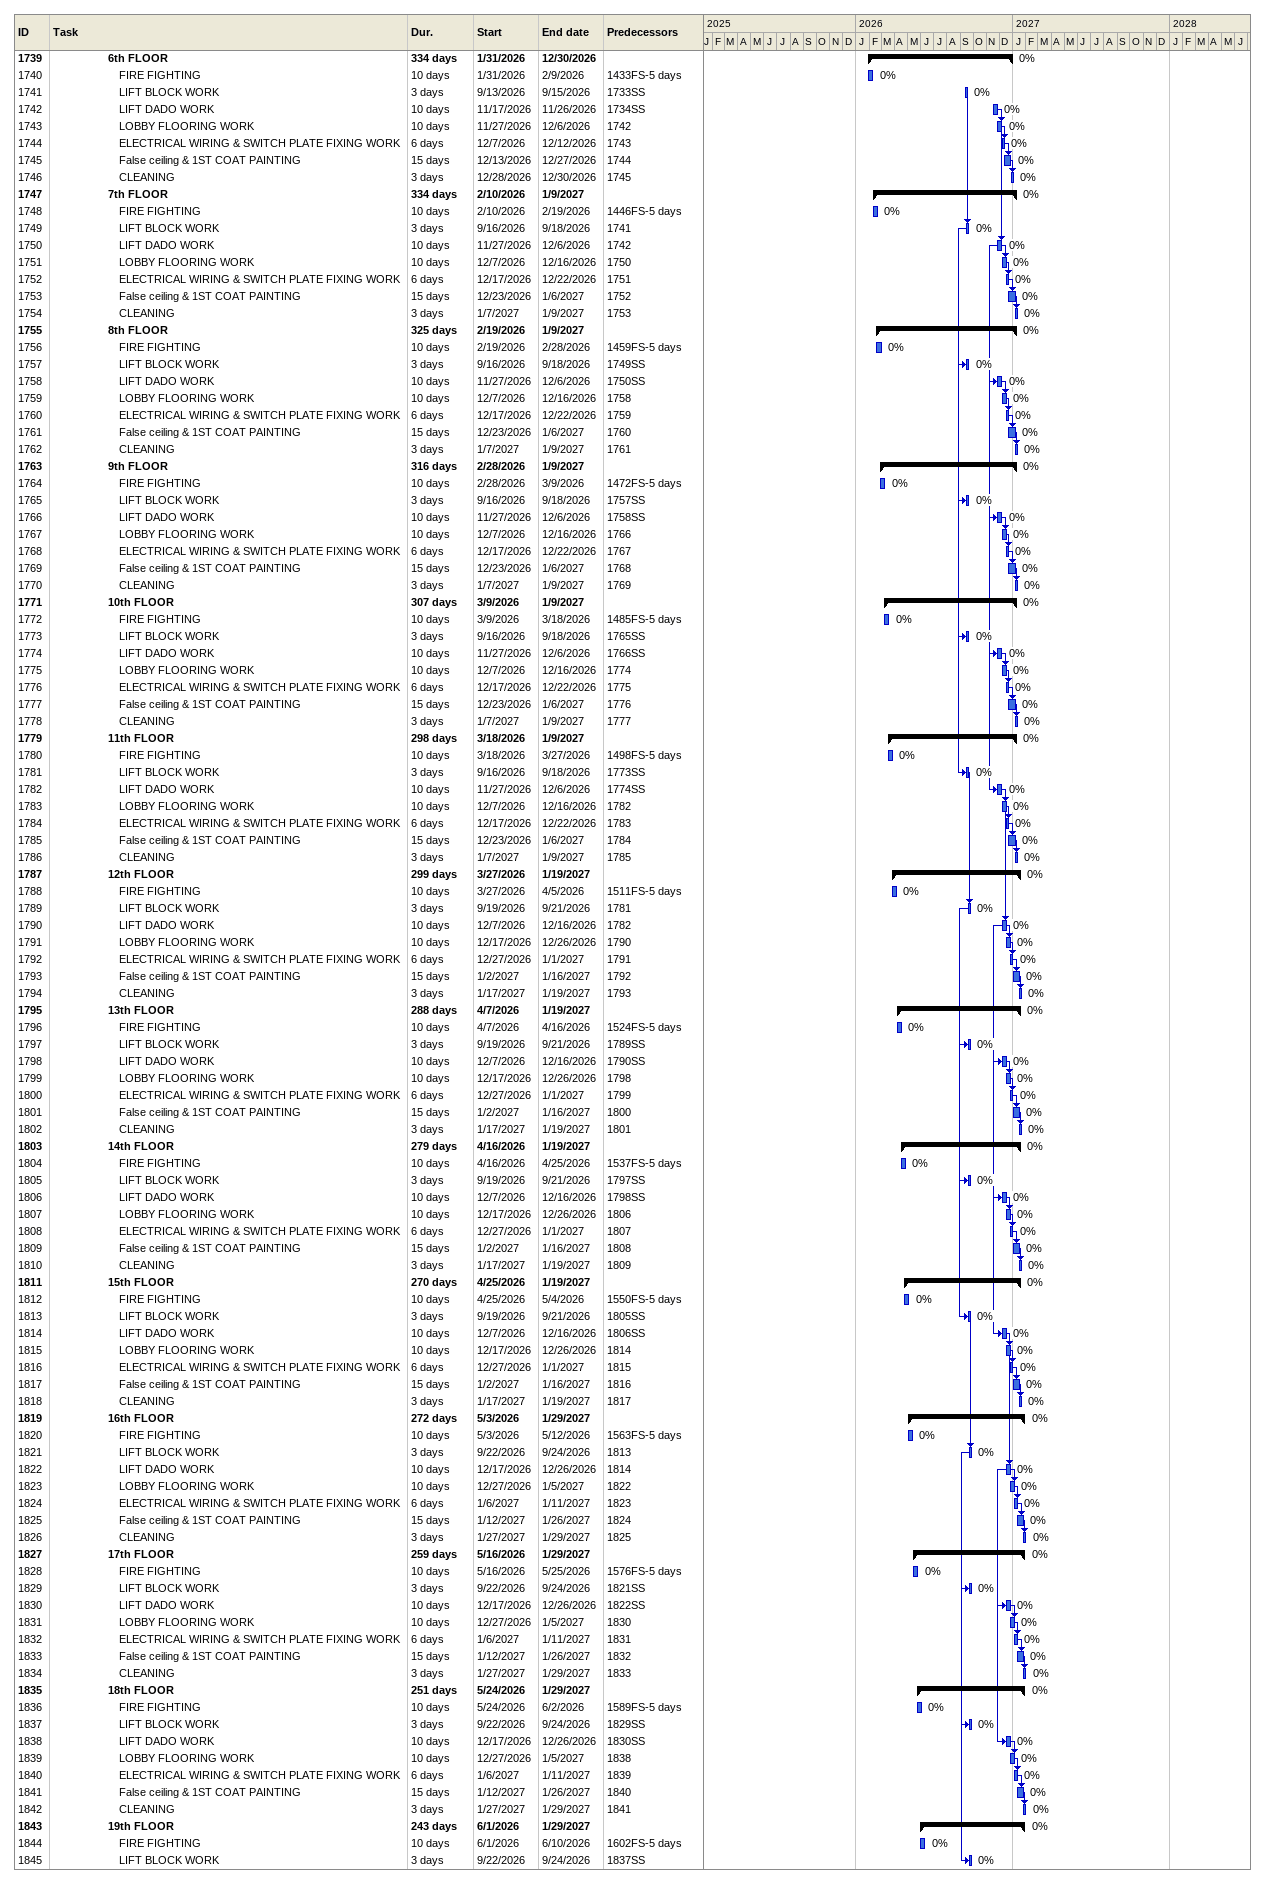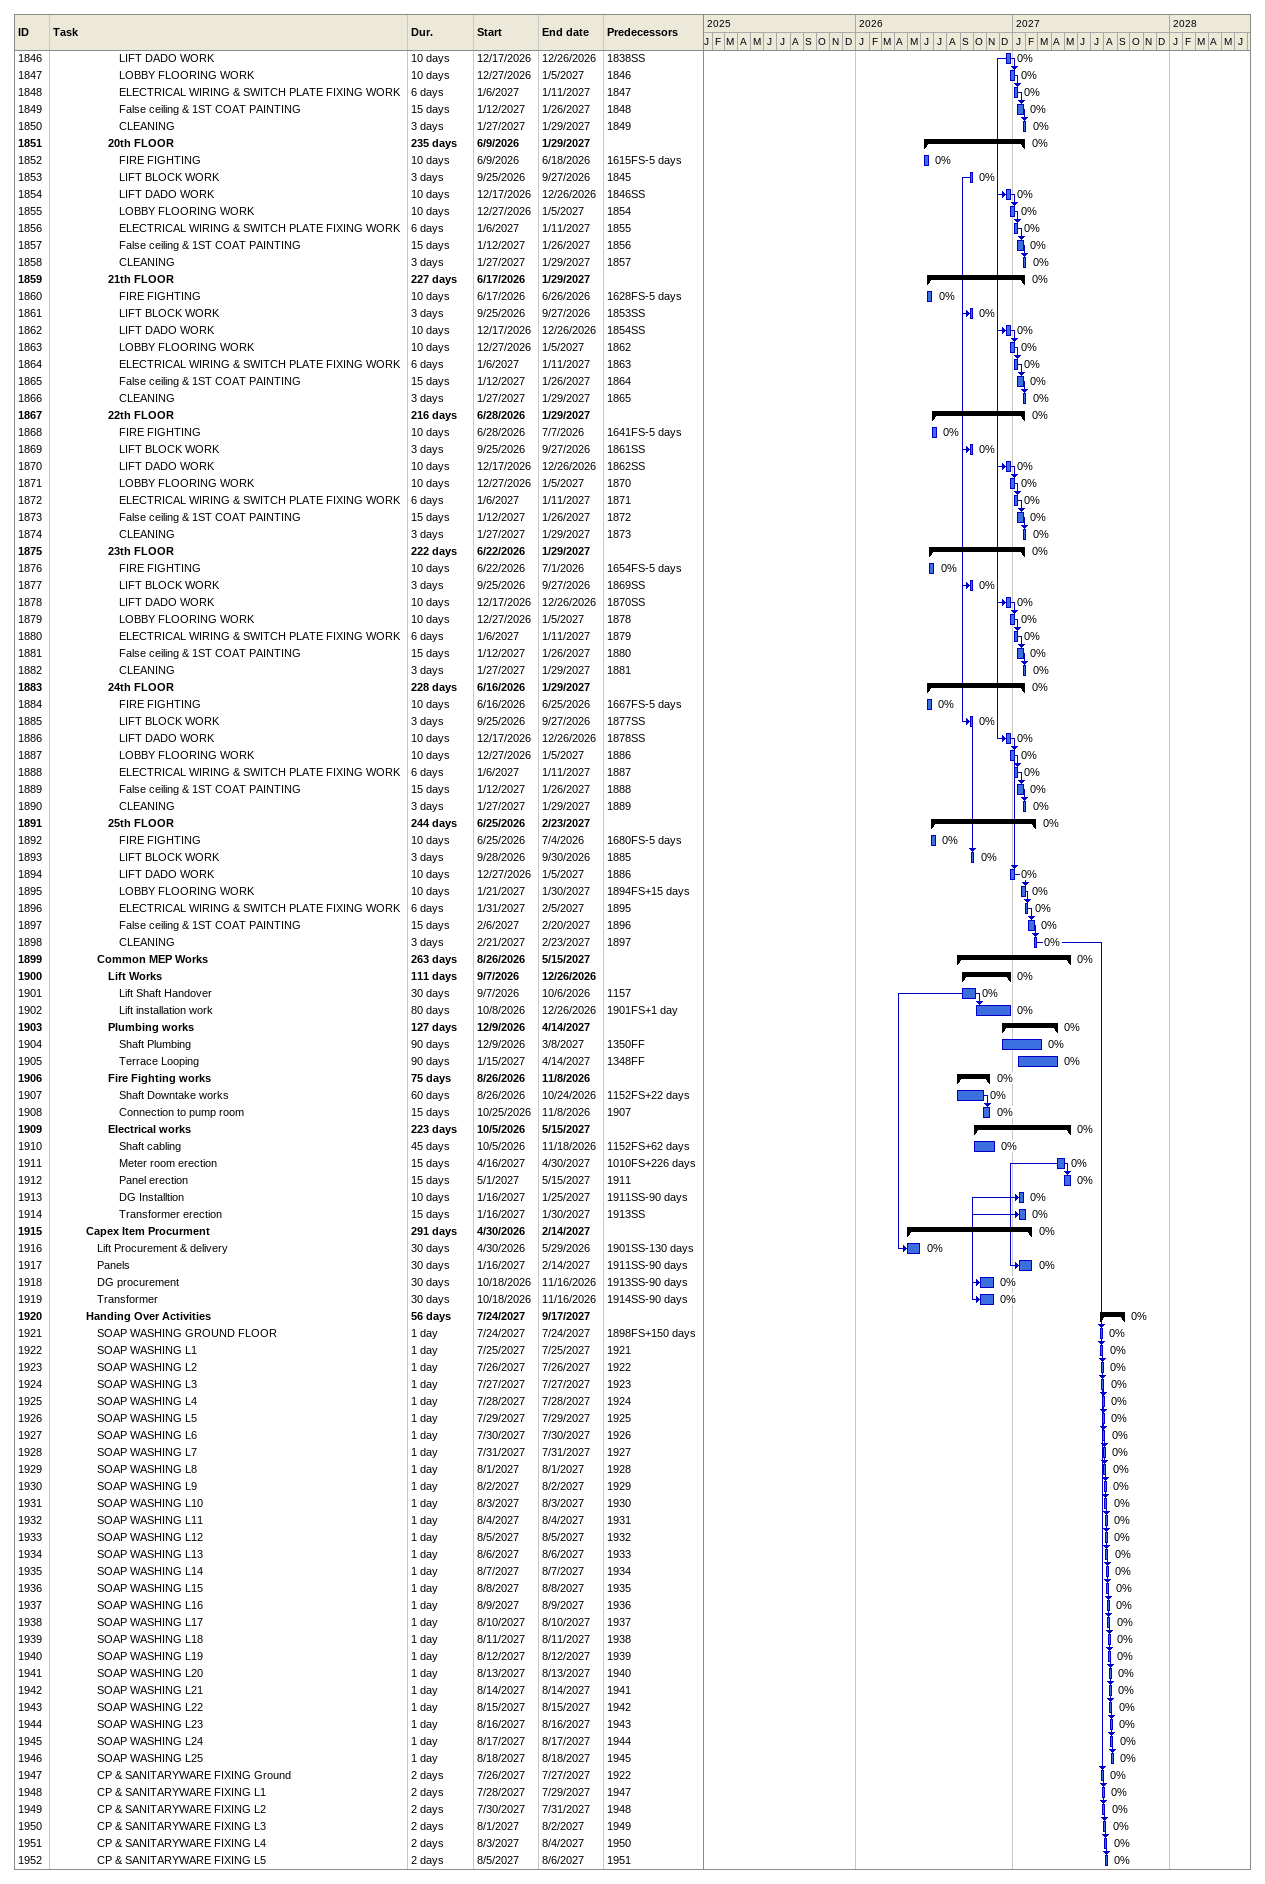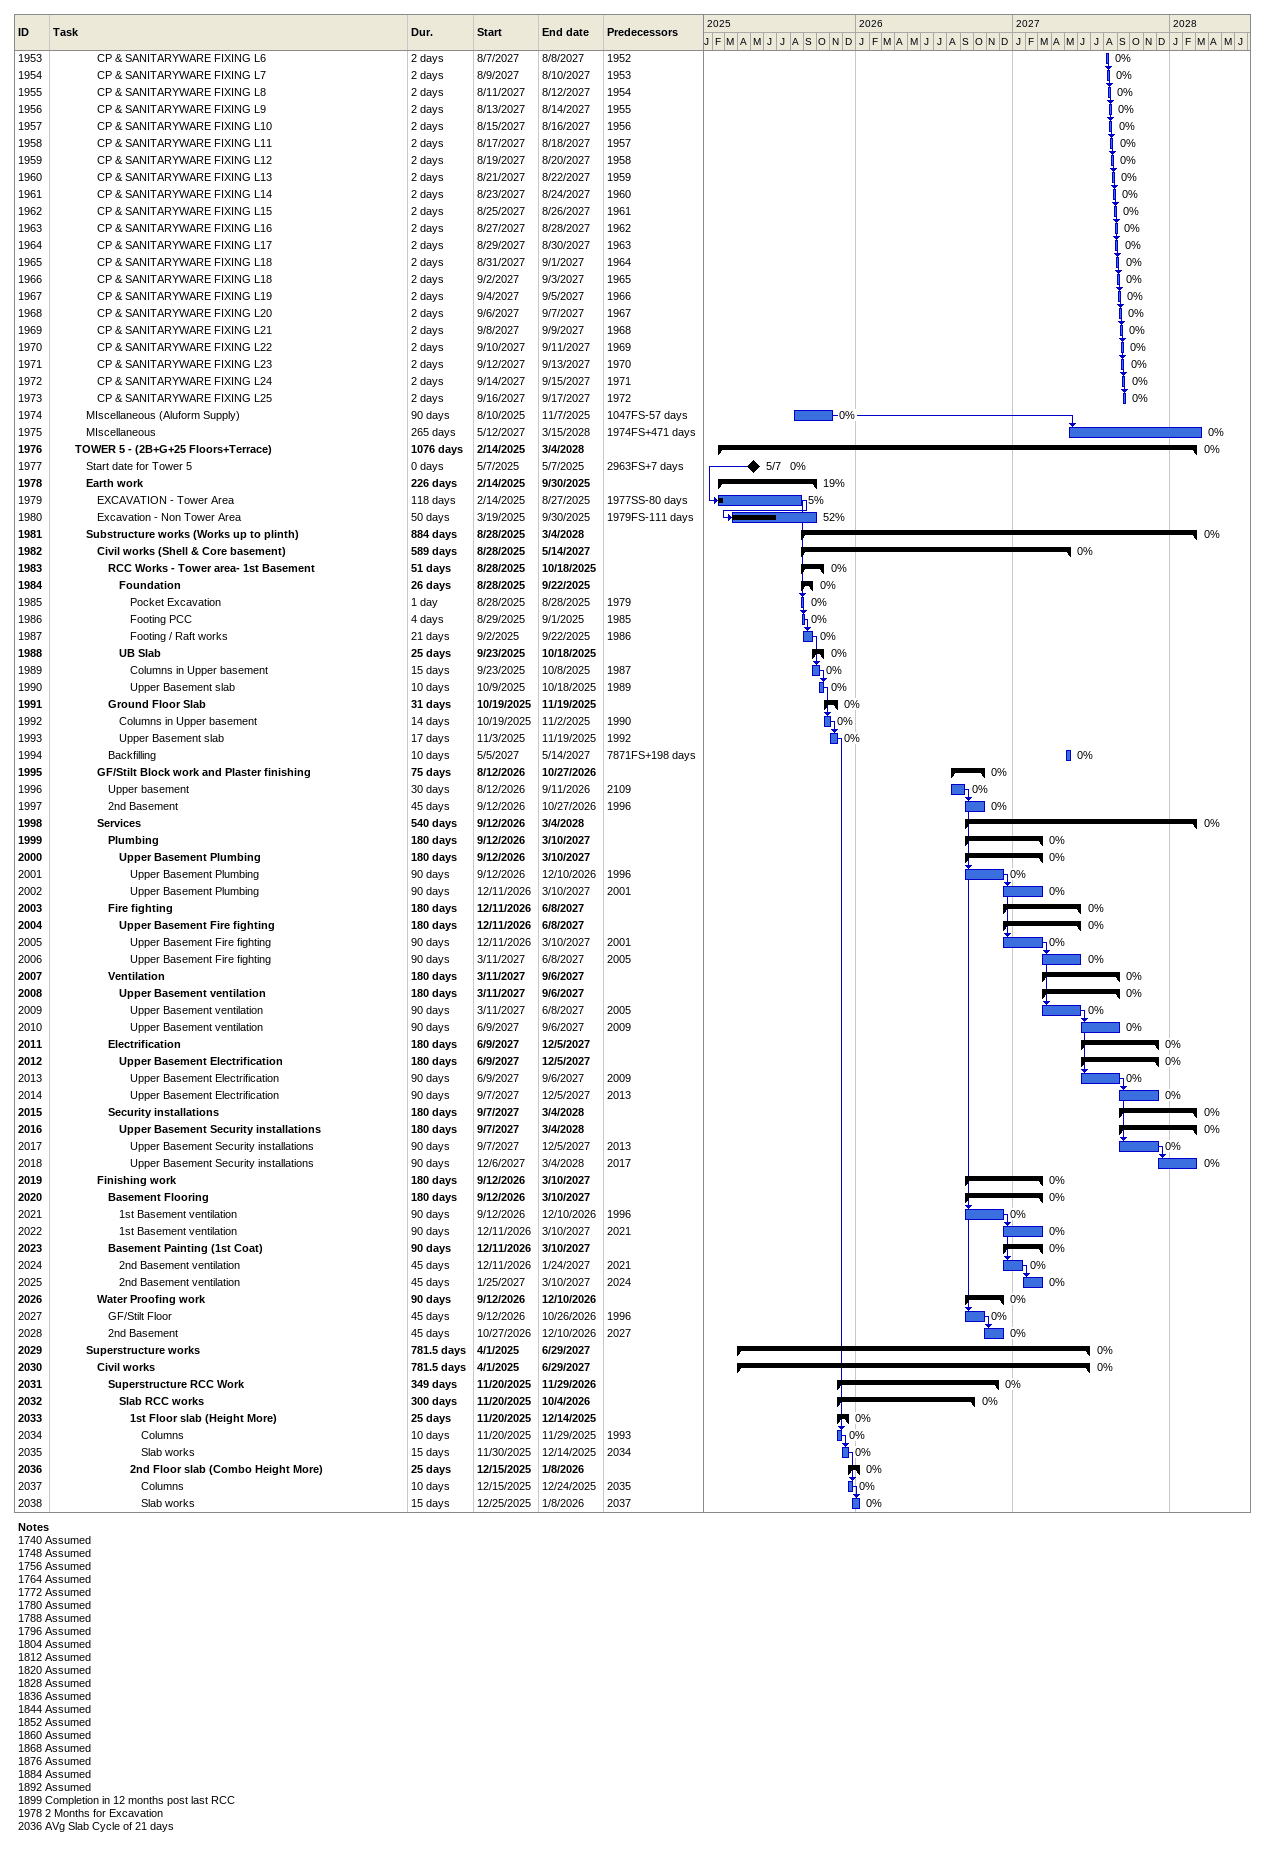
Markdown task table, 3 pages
| ID | Level | Task | Duration | Start | Finish | Predecessors | % complete |
|---|---|---|---|---|---|---|---|
| 1739 | 6 | **6th FLOOR** | 334d | 2026-01-31 | 2026-12-30 |  | 0 |
| 1740 | 7 | FIRE FIGHTING | 10d | 2026-01-31 | 2026-02-09 | 1433FS-5d | 0 |
| 1741 | 7 | LIFT BLOCK WORK | 3d | 2026-09-13 | 2026-09-15 | 1733SS | 0 |
| 1742 | 7 | LIFT DADO WORK | 10d | 2026-11-17 | 2026-11-26 | 1734SS | 0 |
| 1743 | 7 | LOBBY FLOORING WORK | 10d | 2026-11-27 | 2026-12-06 | 1742 | 0 |
| 1744 | 7 | ELECTRICAL WIRING & SWITCH PLATE FIXING WORK | 6d | 2026-12-07 | 2026-12-12 | 1743 | 0 |
| 1745 | 7 | False ceiling & 1ST COAT PAINTING | 15d | 2026-12-13 | 2026-12-27 | 1744 | 0 |
| 1746 | 7 | CLEANING | 3d | 2026-12-28 | 2026-12-30 | 1745 | 0 |
| 1747 | 6 | **7th FLOOR** | 334d | 2026-02-10 | 2027-01-09 |  | 0 |
| 1748 | 7 | FIRE FIGHTING | 10d | 2026-02-10 | 2026-02-19 | 1446FS-5d | 0 |
| 1749 | 7 | LIFT BLOCK WORK | 3d | 2026-09-16 | 2026-09-18 | 1741 | 0 |
| 1750 | 7 | LIFT DADO WORK | 10d | 2026-11-27 | 2026-12-06 | 1742 | 0 |
| 1751 | 7 | LOBBY FLOORING WORK | 10d | 2026-12-07 | 2026-12-16 | 1750 | 0 |
| 1752 | 7 | ELECTRICAL WIRING & SWITCH PLATE FIXING WORK | 6d | 2026-12-17 | 2026-12-22 | 1751 | 0 |
| 1753 | 7 | False ceiling & 1ST COAT PAINTING | 15d | 2026-12-23 | 2027-01-06 | 1752 | 0 |
| 1754 | 7 | CLEANING | 3d | 2027-01-07 | 2027-01-09 | 1753 | 0 |
| 1755 | 6 | **8th FLOOR** | 325d | 2026-02-19 | 2027-01-09 |  | 0 |
| 1756 | 7 | FIRE FIGHTING | 10d | 2026-02-19 | 2026-02-28 | 1459FS-5d | 0 |
| 1757 | 7 | LIFT BLOCK WORK | 3d | 2026-09-16 | 2026-09-18 | 1749SS | 0 |
| 1758 | 7 | LIFT DADO WORK | 10d | 2026-11-27 | 2026-12-06 | 1750SS | 0 |
| 1759 | 7 | LOBBY FLOORING WORK | 10d | 2026-12-07 | 2026-12-16 | 1758 | 0 |
| 1760 | 7 | ELECTRICAL WIRING & SWITCH PLATE FIXING WORK | 6d | 2026-12-17 | 2026-12-22 | 1759 | 0 |
| 1761 | 7 | False ceiling & 1ST COAT PAINTING | 15d | 2026-12-23 | 2027-01-06 | 1760 | 0 |
| 1762 | 7 | CLEANING | 3d | 2027-01-07 | 2027-01-09 | 1761 | 0 |
| 1763 | 6 | **9th FLOOR** | 316d | 2026-02-28 | 2027-01-09 |  | 0 |
| 1764 | 7 | FIRE FIGHTING | 10d | 2026-02-28 | 2026-03-09 | 1472FS-5d | 0 |
| 1765 | 7 | LIFT BLOCK WORK | 3d | 2026-09-16 | 2026-09-18 | 1757SS | 0 |
| 1766 | 7 | LIFT DADO WORK | 10d | 2026-11-27 | 2026-12-06 | 1758SS | 0 |
| 1767 | 7 | LOBBY FLOORING WORK | 10d | 2026-12-07 | 2026-12-16 | 1766 | 0 |
| 1768 | 7 | ELECTRICAL WIRING & SWITCH PLATE FIXING WORK | 6d | 2026-12-17 | 2026-12-22 | 1767 | 0 |
| 1769 | 7 | False ceiling & 1ST COAT PAINTING | 15d | 2026-12-23 | 2027-01-06 | 1768 | 0 |
| 1770 | 7 | CLEANING | 3d | 2027-01-07 | 2027-01-09 | 1769 | 0 |
| 1771 | 6 | **10th FLOOR** | 307d | 2026-03-09 | 2027-01-09 |  | 0 |
| 1772 | 7 | FIRE FIGHTING | 10d | 2026-03-09 | 2026-03-18 | 1485FS-5d | 0 |
| 1773 | 7 | LIFT BLOCK WORK | 3d | 2026-09-16 | 2026-09-18 | 1765SS | 0 |
| 1774 | 7 | LIFT DADO WORK | 10d | 2026-11-27 | 2026-12-06 | 1766SS | 0 |
| 1775 | 7 | LOBBY FLOORING WORK | 10d | 2026-12-07 | 2026-12-16 | 1774 | 0 |
| 1776 | 7 | ELECTRICAL WIRING & SWITCH PLATE FIXING WORK | 6d | 2026-12-17 | 2026-12-22 | 1775 | 0 |
| 1777 | 7 | False ceiling & 1ST COAT PAINTING | 15d | 2026-12-23 | 2027-01-06 | 1776 | 0 |
| 1778 | 7 | CLEANING | 3d | 2027-01-07 | 2027-01-09 | 1777 | 0 |
| 1779 | 6 | **11th FLOOR** | 298d | 2026-03-18 | 2027-01-09 |  | 0 |
| 1780 | 7 | FIRE FIGHTING | 10d | 2026-03-18 | 2026-03-27 | 1498FS-5d | 0 |
| 1781 | 7 | LIFT BLOCK WORK | 3d | 2026-09-16 | 2026-09-18 | 1773SS | 0 |
| 1782 | 7 | LIFT DADO WORK | 10d | 2026-11-27 | 2026-12-06 | 1774SS | 0 |
| 1783 | 7 | LOBBY FLOORING WORK | 10d | 2026-12-07 | 2026-12-16 | 1782 | 0 |
| 1784 | 7 | ELECTRICAL WIRING & SWITCH PLATE FIXING WORK | 6d | 2026-12-17 | 2026-12-22 | 1783 | 0 |
| 1785 | 7 | False ceiling & 1ST COAT PAINTING | 15d | 2026-12-23 | 2027-01-06 | 1784 | 0 |
| 1786 | 7 | CLEANING | 3d | 2027-01-07 | 2027-01-09 | 1785 | 0 |
| 1787 | 6 | **12th FLOOR** | 299d | 2026-03-27 | 2027-01-19 |  | 0 |
| 1788 | 7 | FIRE FIGHTING | 10d | 2026-03-27 | 2026-04-05 | 1511FS-5d | 0 |
| 1789 | 7 | LIFT BLOCK WORK | 3d | 2026-09-19 | 2026-09-21 | 1781 | 0 |
| 1790 | 7 | LIFT DADO WORK | 10d | 2026-12-07 | 2026-12-16 | 1782 | 0 |
| 1791 | 7 | LOBBY FLOORING WORK | 10d | 2026-12-17 | 2026-12-26 | 1790 | 0 |
| 1792 | 7 | ELECTRICAL WIRING & SWITCH PLATE FIXING WORK | 6d | 2026-12-27 | 2027-01-01 | 1791 | 0 |
| 1793 | 7 | False ceiling & 1ST COAT PAINTING | 15d | 2027-01-02 | 2027-01-16 | 1792 | 0 |
| 1794 | 7 | CLEANING | 3d | 2027-01-17 | 2027-01-19 | 1793 | 0 |
| 1795 | 6 | **13th FLOOR** | 288d | 2026-04-07 | 2027-01-19 |  | 0 |
| 1796 | 7 | FIRE FIGHTING | 10d | 2026-04-07 | 2026-04-16 | 1524FS-5d | 0 |
| 1797 | 7 | LIFT BLOCK WORK | 3d | 2026-09-19 | 2026-09-21 | 1789SS | 0 |
| 1798 | 7 | LIFT DADO WORK | 10d | 2026-12-07 | 2026-12-16 | 1790SS | 0 |
| 1799 | 7 | LOBBY FLOORING WORK | 10d | 2026-12-17 | 2026-12-26 | 1798 | 0 |
| 1800 | 7 | ELECTRICAL WIRING & SWITCH PLATE FIXING WORK | 6d | 2026-12-27 | 2027-01-01 | 1799 | 0 |
| 1801 | 7 | False ceiling & 1ST COAT PAINTING | 15d | 2027-01-02 | 2027-01-16 | 1800 | 0 |
| 1802 | 7 | CLEANING | 3d | 2027-01-17 | 2027-01-19 | 1801 | 0 |
| 1803 | 6 | **14th FLOOR** | 279d | 2026-04-16 | 2027-01-19 |  | 0 |
| 1804 | 7 | FIRE FIGHTING | 10d | 2026-04-16 | 2026-04-25 | 1537FS-5d | 0 |
| 1805 | 7 | LIFT BLOCK WORK | 3d | 2026-09-19 | 2026-09-21 | 1797SS | 0 |
| 1806 | 7 | LIFT DADO WORK | 10d | 2026-12-07 | 2026-12-16 | 1798SS | 0 |
| 1807 | 7 | LOBBY FLOORING WORK | 10d | 2026-12-17 | 2026-12-26 | 1806 | 0 |
| 1808 | 7 | ELECTRICAL WIRING & SWITCH PLATE FIXING WORK | 6d | 2026-12-27 | 2027-01-01 | 1807 | 0 |
| 1809 | 7 | False ceiling & 1ST COAT PAINTING | 15d | 2027-01-02 | 2027-01-16 | 1808 | 0 |
| 1810 | 7 | CLEANING | 3d | 2027-01-17 | 2027-01-19 | 1809 | 0 |
| 1811 | 6 | **15th FLOOR** | 270d | 2026-04-25 | 2027-01-19 |  | 0 |
| 1812 | 7 | FIRE FIGHTING | 10d | 2026-04-25 | 2026-05-04 | 1550FS-5d | 0 |
| 1813 | 7 | LIFT BLOCK WORK | 3d | 2026-09-19 | 2026-09-21 | 1805SS | 0 |
| 1814 | 7 | LIFT DADO WORK | 10d | 2026-12-07 | 2026-12-16 | 1806SS | 0 |
| 1815 | 7 | LOBBY FLOORING WORK | 10d | 2026-12-17 | 2026-12-26 | 1814 | 0 |
| 1816 | 7 | ELECTRICAL WIRING & SWITCH PLATE FIXING WORK | 6d | 2026-12-27 | 2027-01-01 | 1815 | 0 |
| 1817 | 7 | False ceiling & 1ST COAT PAINTING | 15d | 2027-01-02 | 2027-01-16 | 1816 | 0 |
| 1818 | 7 | CLEANING | 3d | 2027-01-17 | 2027-01-19 | 1817 | 0 |
| 1819 | 6 | **16th FLOOR** | 272d | 2026-05-03 | 2027-01-29 |  | 0 |
| 1820 | 7 | FIRE FIGHTING | 10d | 2026-05-03 | 2026-05-12 | 1563FS-5d | 0 |
| 1821 | 7 | LIFT BLOCK WORK | 3d | 2026-09-22 | 2026-09-24 | 1813 | 0 |
| 1822 | 7 | LIFT DADO WORK | 10d | 2026-12-17 | 2026-12-26 | 1814 | 0 |
| 1823 | 7 | LOBBY FLOORING WORK | 10d | 2026-12-27 | 2027-01-05 | 1822 | 0 |
| 1824 | 7 | ELECTRICAL WIRING & SWITCH PLATE FIXING WORK | 6d | 2027-01-06 | 2027-01-11 | 1823 | 0 |
| 1825 | 7 | False ceiling & 1ST COAT PAINTING | 15d | 2027-01-12 | 2027-01-26 | 1824 | 0 |
| 1826 | 7 | CLEANING | 3d | 2027-01-27 | 2027-01-29 | 1825 | 0 |
| 1827 | 6 | **17th FLOOR** | 259d | 2026-05-16 | 2027-01-29 |  | 0 |
| 1828 | 7 | FIRE FIGHTING | 10d | 2026-05-16 | 2026-05-25 | 1576FS-5d | 0 |
| 1829 | 7 | LIFT BLOCK WORK | 3d | 2026-09-22 | 2026-09-24 | 1821SS | 0 |
| 1830 | 7 | LIFT DADO WORK | 10d | 2026-12-17 | 2026-12-26 | 1822SS | 0 |
| 1831 | 7 | LOBBY FLOORING WORK | 10d | 2026-12-27 | 2027-01-05 | 1830 | 0 |
| 1832 | 7 | ELECTRICAL WIRING & SWITCH PLATE FIXING WORK | 6d | 2027-01-06 | 2027-01-11 | 1831 | 0 |
| 1833 | 7 | False ceiling & 1ST COAT PAINTING | 15d | 2027-01-12 | 2027-01-26 | 1832 | 0 |
| 1834 | 7 | CLEANING | 3d | 2027-01-27 | 2027-01-29 | 1833 | 0 |
| 1835 | 6 | **18th FLOOR** | 251d | 2026-05-24 | 2027-01-29 |  | 0 |
| 1836 | 7 | FIRE FIGHTING | 10d | 2026-05-24 | 2026-06-02 | 1589FS-5d | 0 |
| 1837 | 7 | LIFT BLOCK WORK | 3d | 2026-09-22 | 2026-09-24 | 1829SS | 0 |
| 1838 | 7 | LIFT DADO WORK | 10d | 2026-12-17 | 2026-12-26 | 1830SS | 0 |
| 1839 | 7 | LOBBY FLOORING WORK | 10d | 2026-12-27 | 2027-01-05 | 1838 | 0 |
| 1840 | 7 | ELECTRICAL WIRING & SWITCH PLATE FIXING WORK | 6d | 2027-01-06 | 2027-01-11 | 1839 | 0 |
| 1841 | 7 | False ceiling & 1ST COAT PAINTING | 15d | 2027-01-12 | 2027-01-26 | 1840 | 0 |
| 1842 | 7 | CLEANING | 3d | 2027-01-27 | 2027-01-29 | 1841 | 0 |
| 1843 | 6 | **19th FLOOR** | 243d | 2026-06-01 | 2027-01-29 |  | 0 |
| 1844 | 7 | FIRE FIGHTING | 10d | 2026-06-01 | 2026-06-10 | 1602FS-5d | 0 |
| 1845 | 7 | LIFT BLOCK WORK | 3d | 2026-09-22 | 2026-09-24 | 1837SS | 0 |
| 1846 | 7 | LIFT DADO WORK | 10d | 2026-12-17 | 2026-12-26 | 1838SS | 0 |
| 1847 | 7 | LOBBY FLOORING WORK | 10d | 2026-12-27 | 2027-01-05 | 1846 | 0 |
| 1848 | 7 | ELECTRICAL WIRING & SWITCH PLATE FIXING WORK | 6d | 2027-01-06 | 2027-01-11 | 1847 | 0 |
| 1849 | 7 | False ceiling & 1ST COAT PAINTING | 15d | 2027-01-12 | 2027-01-26 | 1848 | 0 |
| 1850 | 7 | CLEANING | 3d | 2027-01-27 | 2027-01-29 | 1849 | 0 |
| 1851 | 6 | **20th FLOOR** | 235d | 2026-06-09 | 2027-01-29 |  | 0 |
| 1852 | 7 | FIRE FIGHTING | 10d | 2026-06-09 | 2026-06-18 | 1615FS-5d | 0 |
| 1853 | 7 | LIFT BLOCK WORK | 3d | 2026-09-25 | 2026-09-27 | 1845 | 0 |
| 1854 | 7 | LIFT DADO WORK | 10d | 2026-12-17 | 2026-12-26 | 1846SS | 0 |
| 1855 | 7 | LOBBY FLOORING WORK | 10d | 2026-12-27 | 2027-01-05 | 1854 | 0 |
| 1856 | 7 | ELECTRICAL WIRING & SWITCH PLATE FIXING WORK | 6d | 2027-01-06 | 2027-01-11 | 1855 | 0 |
| 1857 | 7 | False ceiling & 1ST COAT PAINTING | 15d | 2027-01-12 | 2027-01-26 | 1856 | 0 |
| 1858 | 7 | CLEANING | 3d | 2027-01-27 | 2027-01-29 | 1857 | 0 |
| 1859 | 6 | **21th FLOOR** | 227d | 2026-06-17 | 2027-01-29 |  | 0 |
| 1860 | 7 | FIRE FIGHTING | 10d | 2026-06-17 | 2026-06-26 | 1628FS-5d | 0 |
| 1861 | 7 | LIFT BLOCK WORK | 3d | 2026-09-25 | 2026-09-27 | 1853SS | 0 |
| 1862 | 7 | LIFT DADO WORK | 10d | 2026-12-17 | 2026-12-26 | 1854SS | 0 |
| 1863 | 7 | LOBBY FLOORING WORK | 10d | 2026-12-27 | 2027-01-05 | 1862 | 0 |
| 1864 | 7 | ELECTRICAL WIRING & SWITCH PLATE FIXING WORK | 6d | 2027-01-06 | 2027-01-11 | 1863 | 0 |
| 1865 | 7 | False ceiling & 1ST COAT PAINTING | 15d | 2027-01-12 | 2027-01-26 | 1864 | 0 |
| 1866 | 7 | CLEANING | 3d | 2027-01-27 | 2027-01-29 | 1865 | 0 |
| 1867 | 6 | **22th FLOOR** | 216d | 2026-06-28 | 2027-01-29 |  | 0 |
| 1868 | 7 | FIRE FIGHTING | 10d | 2026-06-28 | 2026-07-07 | 1641FS-5d | 0 |
| 1869 | 7 | LIFT BLOCK WORK | 3d | 2026-09-25 | 2026-09-27 | 1861SS | 0 |
| 1870 | 7 | LIFT DADO WORK | 10d | 2026-12-17 | 2026-12-26 | 1862SS | 0 |
| 1871 | 7 | LOBBY FLOORING WORK | 10d | 2026-12-27 | 2027-01-05 | 1870 | 0 |
| 1872 | 7 | ELECTRICAL WIRING & SWITCH PLATE FIXING WORK | 6d | 2027-01-06 | 2027-01-11 | 1871 | 0 |
| 1873 | 7 | False ceiling & 1ST COAT PAINTING | 15d | 2027-01-12 | 2027-01-26 | 1872 | 0 |
| 1874 | 7 | CLEANING | 3d | 2027-01-27 | 2027-01-29 | 1873 | 0 |
| 1875 | 6 | **23th FLOOR** | 222d | 2026-06-22 | 2027-01-29 |  | 0 |
| 1876 | 7 | FIRE FIGHTING | 10d | 2026-06-22 | 2026-07-01 | 1654FS-5d | 0 |
| 1877 | 7 | LIFT BLOCK WORK | 3d | 2026-09-25 | 2026-09-27 | 1869SS | 0 |
| 1878 | 7 | LIFT DADO WORK | 10d | 2026-12-17 | 2026-12-26 | 1870SS | 0 |
| 1879 | 7 | LOBBY FLOORING WORK | 10d | 2026-12-27 | 2027-01-05 | 1878 | 0 |
| 1880 | 7 | ELECTRICAL WIRING & SWITCH PLATE FIXING WORK | 6d | 2027-01-06 | 2027-01-11 | 1879 | 0 |
| 1881 | 7 | False ceiling & 1ST COAT PAINTING | 15d | 2027-01-12 | 2027-01-26 | 1880 | 0 |
| 1882 | 7 | CLEANING | 3d | 2027-01-27 | 2027-01-29 | 1881 | 0 |
| 1883 | 6 | **24th FLOOR** | 228d | 2026-06-16 | 2027-01-29 |  | 0 |
| 1884 | 7 | FIRE FIGHTING | 10d | 2026-06-16 | 2026-06-25 | 1667FS-5d | 0 |
| 1885 | 7 | LIFT BLOCK WORK | 3d | 2026-09-25 | 2026-09-27 | 1877SS | 0 |
| 1886 | 7 | LIFT DADO WORK | 10d | 2026-12-17 | 2026-12-26 | 1878SS | 0 |
| 1887 | 7 | LOBBY FLOORING WORK | 10d | 2026-12-27 | 2027-01-05 | 1886 | 0 |
| 1888 | 7 | ELECTRICAL WIRING & SWITCH PLATE FIXING WORK | 6d | 2027-01-06 | 2027-01-11 | 1887 | 0 |
| 1889 | 7 | False ceiling & 1ST COAT PAINTING | 15d | 2027-01-12 | 2027-01-26 | 1888 | 0 |
| 1890 | 7 | CLEANING | 3d | 2027-01-27 | 2027-01-29 | 1889 | 0 |
| 1891 | 6 | **25th FLOOR** | 244d | 2026-06-25 | 2027-02-23 |  | 0 |
| 1892 | 7 | FIRE FIGHTING | 10d | 2026-06-25 | 2026-07-04 | 1680FS-5d | 0 |
| 1893 | 7 | LIFT BLOCK WORK | 3d | 2026-09-28 | 2026-09-30 | 1885 | 0 |
| 1894 | 7 | LIFT DADO WORK | 10d | 2026-12-27 | 2027-01-05 | 1886 | 0 |
| 1895 | 7 | LOBBY FLOORING WORK | 10d | 2027-01-21 | 2027-01-30 | 1894FS+15d | 0 |
| 1896 | 7 | ELECTRICAL WIRING & SWITCH PLATE FIXING WORK | 6d | 2027-01-31 | 2027-02-05 | 1895 | 0 |
| 1897 | 7 | False ceiling & 1ST COAT PAINTING | 15d | 2027-02-06 | 2027-02-20 | 1896 | 0 |
| 1898 | 7 | CLEANING | 3d | 2027-02-21 | 2027-02-23 | 1897 | 0 |
| 1899 | 5 | **Common MEP Works** | 263d | 2026-08-26 | 2027-05-15 |  | 0 |
| 1900 | 6 | **Lift Works** | 111d | 2026-09-07 | 2026-12-26 |  | 0 |
| 1901 | 7 | Lift Shaft Handover | 30d | 2026-09-07 | 2026-10-06 | 1157 | 0 |
| 1902 | 7 | Lift installation work | 80d | 2026-10-08 | 2026-12-26 | 1901FS+1d | 0 |
| 1903 | 6 | **Plumbing works** | 127d | 2026-12-09 | 2027-04-14 |  | 0 |
| 1904 | 7 | Shaft Plumbing | 90d | 2026-12-09 | 2027-03-08 | 1350FF | 0 |
| 1905 | 7 | Terrace Looping | 90d | 2027-01-15 | 2027-04-14 | 1348FF | 0 |
| 1906 | 6 | **Fire Fighting works** | 75d | 2026-08-26 | 2026-11-08 |  | 0 |
| 1907 | 7 | Shaft Downtake works | 60d | 2026-08-26 | 2026-10-24 | 1152FS+22d | 0 |
| 1908 | 7 | Connection to pump room | 15d | 2026-10-25 | 2026-11-08 | 1907 | 0 |
| 1909 | 6 | **Electrical works** | 223d | 2026-10-05 | 2027-05-15 |  | 0 |
| 1910 | 7 | Shaft cabling | 45d | 2026-10-05 | 2026-11-18 | 1152FS+62d | 0 |
| 1911 | 7 | Meter room erection | 15d | 2027-04-16 | 2027-04-30 | 1010FS+226d | 0 |
| 1912 | 7 | Panel erection | 15d | 2027-05-01 | 2027-05-15 | 1911 | 0 |
| 1913 | 7 | DG Installtion | 10d | 2027-01-16 | 2027-01-25 | 1911SS-90d | 0 |
| 1914 | 7 | Transformer erection | 15d | 2027-01-16 | 2027-01-30 | 1913SS | 0 |
| 1915 | 4 | **Capex Item Procurment** | 291d | 2026-04-30 | 2027-02-14 |  | 0 |
| 1916 | 5 | Lift Procurement & delivery | 30d | 2026-04-30 | 2026-05-29 | 1901SS-130d | 0 |
| 1917 | 5 | Panels | 30d | 2027-01-16 | 2027-02-14 | 1911SS-90d | 0 |
| 1918 | 5 | DG procurement | 30d | 2026-10-18 | 2026-11-16 | 1913SS-90d | 0 |
| 1919 | 5 | Transformer | 30d | 2026-10-18 | 2026-11-16 | 1914SS-90d | 0 |
| 1920 | 4 | **Handing Over Activities** | 56d | 2027-07-24 | 2027-09-17 |  | 0 |
| 1921 | 5 | SOAP WASHING GROUND FLOOR | 1d | 2027-07-24 | 2027-07-24 | 1898FS+150d | 0 |
| 1922 | 5 | SOAP WASHING L1 | 1d | 2027-07-25 | 2027-07-25 | 1921 | 0 |
| 1923 | 5 | SOAP WASHING L2 | 1d | 2027-07-26 | 2027-07-26 | 1922 | 0 |
| 1924 | 5 | SOAP WASHING L3 | 1d | 2027-07-27 | 2027-07-27 | 1923 | 0 |
| 1925 | 5 | SOAP WASHING L4 | 1d | 2027-07-28 | 2027-07-28 | 1924 | 0 |
| 1926 | 5 | SOAP WASHING L5 | 1d | 2027-07-29 | 2027-07-29 | 1925 | 0 |
| 1927 | 5 | SOAP WASHING L6 | 1d | 2027-07-30 | 2027-07-30 | 1926 | 0 |
| 1928 | 5 | SOAP WASHING L7 | 1d | 2027-07-31 | 2027-07-31 | 1927 | 0 |
| 1929 | 5 | SOAP WASHING L8 | 1d | 2027-08-01 | 2027-08-01 | 1928 | 0 |
| 1930 | 5 | SOAP WASHING L9 | 1d | 2027-08-02 | 2027-08-02 | 1929 | 0 |
| 1931 | 5 | SOAP WASHING L10 | 1d | 2027-08-03 | 2027-08-03 | 1930 | 0 |
| 1932 | 5 | SOAP WASHING L11 | 1d | 2027-08-04 | 2027-08-04 | 1931 | 0 |
| 1933 | 5 | SOAP WASHING L12 | 1d | 2027-08-05 | 2027-08-05 | 1932 | 0 |
| 1934 | 5 | SOAP WASHING L13 | 1d | 2027-08-06 | 2027-08-06 | 1933 | 0 |
| 1935 | 5 | SOAP WASHING L14 | 1d | 2027-08-07 | 2027-08-07 | 1934 | 0 |
| 1936 | 5 | SOAP WASHING L15 | 1d | 2027-08-08 | 2027-08-08 | 1935 | 0 |
| 1937 | 5 | SOAP WASHING L16 | 1d | 2027-08-09 | 2027-08-09 | 1936 | 0 |
| 1938 | 5 | SOAP WASHING L17 | 1d | 2027-08-10 | 2027-08-10 | 1937 | 0 |
| 1939 | 5 | SOAP WASHING L18 | 1d | 2027-08-11 | 2027-08-11 | 1938 | 0 |
| 1940 | 5 | SOAP WASHING L19 | 1d | 2027-08-12 | 2027-08-12 | 1939 | 0 |
| 1941 | 5 | SOAP WASHING L20 | 1d | 2027-08-13 | 2027-08-13 | 1940 | 0 |
| 1942 | 5 | SOAP WASHING L21 | 1d | 2027-08-14 | 2027-08-14 | 1941 | 0 |
| 1943 | 5 | SOAP WASHING L22 | 1d | 2027-08-15 | 2027-08-15 | 1942 | 0 |
| 1944 | 5 | SOAP WASHING L23 | 1d | 2027-08-16 | 2027-08-16 | 1943 | 0 |
| 1945 | 5 | SOAP WASHING L24 | 1d | 2027-08-17 | 2027-08-17 | 1944 | 0 |
| 1946 | 5 | SOAP WASHING L25 | 1d | 2027-08-18 | 2027-08-18 | 1945 | 0 |
| 1947 | 5 | CP & SANITARYWARE FIXING Ground | 2d | 2027-07-26 | 2027-07-27 | 1922 | 0 |
| 1948 | 5 | CP & SANITARYWARE FIXING L1 | 2d | 2027-07-28 | 2027-07-29 | 1947 | 0 |
| 1949 | 5 | CP & SANITARYWARE FIXING L2 | 2d | 2027-07-30 | 2027-07-31 | 1948 | 0 |
| 1950 | 5 | CP & SANITARYWARE FIXING L3 | 2d | 2027-08-01 | 2027-08-02 | 1949 | 0 |
| 1951 | 5 | CP & SANITARYWARE FIXING L4 | 2d | 2027-08-03 | 2027-08-04 | 1950 | 0 |
| 1952 | 5 | CP & SANITARYWARE FIXING L5 | 2d | 2027-08-05 | 2027-08-06 | 1951 | 0 |
| 1953 | 5 | CP & SANITARYWARE FIXING L6 | 2d | 2027-08-07 | 2027-08-08 | 1952 | 0 |
| 1954 | 5 | CP & SANITARYWARE FIXING L7 | 2d | 2027-08-09 | 2027-08-10 | 1953 | 0 |
| 1955 | 5 | CP & SANITARYWARE FIXING L8 | 2d | 2027-08-11 | 2027-08-12 | 1954 | 0 |
| 1956 | 5 | CP & SANITARYWARE FIXING L9 | 2d | 2027-08-13 | 2027-08-14 | 1955 | 0 |
| 1957 | 5 | CP & SANITARYWARE FIXING L10 | 2d | 2027-08-15 | 2027-08-16 | 1956 | 0 |
| 1958 | 5 | CP & SANITARYWARE FIXING L11 | 2d | 2027-08-17 | 2027-08-18 | 1957 | 0 |
| 1959 | 5 | CP & SANITARYWARE FIXING L12 | 2d | 2027-08-19 | 2027-08-20 | 1958 | 0 |
| 1960 | 5 | CP & SANITARYWARE FIXING L13 | 2d | 2027-08-21 | 2027-08-22 | 1959 | 0 |
| 1961 | 5 | CP & SANITARYWARE FIXING L14 | 2d | 2027-08-23 | 2027-08-24 | 1960 | 0 |
| 1962 | 5 | CP & SANITARYWARE FIXING L15 | 2d | 2027-08-25 | 2027-08-26 | 1961 | 0 |
| 1963 | 5 | CP & SANITARYWARE FIXING L16 | 2d | 2027-08-27 | 2027-08-28 | 1962 | 0 |
| 1964 | 5 | CP & SANITARYWARE FIXING L17 | 2d | 2027-08-29 | 2027-08-30 | 1963 | 0 |
| 1965 | 5 | CP & SANITARYWARE FIXING L18 | 2d | 2027-08-31 | 2027-09-01 | 1964 | 0 |
| 1966 | 5 | CP & SANITARYWARE FIXING L18 | 2d | 2027-09-02 | 2027-09-03 | 1965 | 0 |
| 1967 | 5 | CP & SANITARYWARE FIXING L19 | 2d | 2027-09-04 | 2027-09-05 | 1966 | 0 |
| 1968 | 5 | CP & SANITARYWARE FIXING L20 | 2d | 2027-09-06 | 2027-09-07 | 1967 | 0 |
| 1969 | 5 | CP & SANITARYWARE FIXING L21 | 2d | 2027-09-08 | 2027-09-09 | 1968 | 0 |
| 1970 | 5 | CP & SANITARYWARE FIXING L22 | 2d | 2027-09-10 | 2027-09-11 | 1969 | 0 |
| 1971 | 5 | CP & SANITARYWARE FIXING L23 | 2d | 2027-09-12 | 2027-09-13 | 1970 | 0 |
| 1972 | 5 | CP & SANITARYWARE FIXING L24 | 2d | 2027-09-14 | 2027-09-15 | 1971 | 0 |
| 1973 | 5 | CP & SANITARYWARE FIXING L25 | 2d | 2027-09-16 | 2027-09-17 | 1972 | 0 |
| 1974 | 4 | MIscellaneous (Aluform Supply) | 90d | 2025-08-10 | 2025-11-07 | 1047FS-57d | 0 |
| 1975 | 4 | MIscellaneous | 265d | 2027-05-12 | 2028-03-15 | 1974FS+471d | 0 |
| 1976 | 3 | **TOWER 5 - (2B+G+25 Floors+Terrace)** | 1076d | 2025-02-14 | 2028-03-04 |  | 0 |
| 1977 | 4 | Start date for Tower 5 | 0d | 2025-05-07 | 2025-05-07 | 2963FS+7d | 0 |
| 1978 | 4 | **Earth work** | 226d | 2025-02-14 | 2025-09-30 |  | 19 |
| 1979 | 5 | EXCAVATION - Tower Area | 118d | 2025-02-14 | 2025-08-27 | 1977SS-80d | 5 |
| 1980 | 5 | Excavation - Non Tower Area | 50d | 2025-03-19 | 2025-09-30 | 1979FS-111d | 52 |
| 1981 | 4 | **Substructure works (Works up to plinth)** | 884d | 2025-08-28 | 2028-03-04 |  | 0 |
| 1982 | 5 | **Civil works (Shell & Core basement)** | 589d | 2025-08-28 | 2027-05-14 |  | 0 |
| 1983 | 6 | **RCC Works - Tower area- 1st Basement** | 51d | 2025-08-28 | 2025-10-18 |  | 0 |
| 1984 | 7 | **Foundation** | 26d | 2025-08-28 | 2025-09-22 |  | 0 |
| 1985 | 8 | Pocket Excavation | 1d | 2025-08-28 | 2025-08-28 | 1979 | 0 |
| 1986 | 8 | Footing PCC | 4d | 2025-08-29 | 2025-09-01 | 1985 | 0 |
| 1987 | 8 | Footing / Raft works | 21d | 2025-09-02 | 2025-09-22 | 1986 | 0 |
| 1988 | 7 | **UB Slab** | 25d | 2025-09-23 | 2025-10-18 |  | 0 |
| 1989 | 8 | Columns in Upper basement | 15d | 2025-09-23 | 2025-10-08 | 1987 | 0 |
| 1990 | 8 | Upper Basement slab | 10d | 2025-10-09 | 2025-10-18 | 1989 | 0 |
| 1991 | 6 | **Ground Floor Slab** | 31d | 2025-10-19 | 2025-11-19 |  | 0 |
| 1992 | 7 | Columns in Upper basement | 14d | 2025-10-19 | 2025-11-02 | 1990 | 0 |
| 1993 | 7 | Upper Basement slab | 17d | 2025-11-03 | 2025-11-19 | 1992 | 0 |
| 1994 | 6 | Backfilling | 10d | 2027-05-05 | 2027-05-14 | 7871FS+198d | 0 |
| 1995 | 5 | **GF/Stilt Block work and Plaster finishing** | 75d | 2026-08-12 | 2026-10-27 |  | 0 |
| 1996 | 6 | Upper basement | 30d | 2026-08-12 | 2026-09-11 | 2109 | 0 |
| 1997 | 6 | 2nd Basement | 45d | 2026-09-12 | 2026-10-27 | 1996 | 0 |
| 1998 | 5 | **Services** | 540d | 2026-09-12 | 2028-03-04 |  | 0 |
| 1999 | 6 | **Plumbing** | 180d | 2026-09-12 | 2027-03-10 |  | 0 |
| 2000 | 7 | **Upper Basement Plumbing** | 180d | 2026-09-12 | 2027-03-10 |  | 0 |
| 2001 | 8 | Upper Basement Plumbing | 90d | 2026-09-12 | 2026-12-10 | 1996 | 0 |
| 2002 | 8 | Upper Basement Plumbing | 90d | 2026-12-11 | 2027-03-10 | 2001 | 0 |
| 2003 | 6 | **Fire fighting** | 180d | 2026-12-11 | 2027-06-08 |  | 0 |
| 2004 | 7 | **Upper Basement Fire fighting** | 180d | 2026-12-11 | 2027-06-08 |  | 0 |
| 2005 | 8 | Upper Basement Fire fighting | 90d | 2026-12-11 | 2027-03-10 | 2001 | 0 |
| 2006 | 8 | Upper Basement Fire fighting | 90d | 2027-03-11 | 2027-06-08 | 2005 | 0 |
| 2007 | 6 | **Ventilation** | 180d | 2027-03-11 | 2027-09-06 |  | 0 |
| 2008 | 7 | **Upper Basement ventilation** | 180d | 2027-03-11 | 2027-09-06 |  | 0 |
| 2009 | 8 | Upper Basement ventilation | 90d | 2027-03-11 | 2027-06-08 | 2005 | 0 |
| 2010 | 8 | Upper Basement ventilation | 90d | 2027-06-09 | 2027-09-06 | 2009 | 0 |
| 2011 | 6 | **Electrification** | 180d | 2027-06-09 | 2027-12-05 |  | 0 |
| 2012 | 7 | **Upper Basement Electrification** | 180d | 2027-06-09 | 2027-12-05 |  | 0 |
| 2013 | 8 | Upper Basement Electrification | 90d | 2027-06-09 | 2027-09-06 | 2009 | 0 |
| 2014 | 8 | Upper Basement Electrification | 90d | 2027-09-07 | 2027-12-05 | 2013 | 0 |
| 2015 | 6 | **Security installations** | 180d | 2027-09-07 | 2028-03-04 |  | 0 |
| 2016 | 7 | **Upper Basement Security installations** | 180d | 2027-09-07 | 2028-03-04 |  | 0 |
| 2017 | 8 | Upper Basement Security installations | 90d | 2027-09-07 | 2027-12-05 | 2013 | 0 |
| 2018 | 8 | Upper Basement Security installations | 90d | 2027-12-06 | 2028-03-04 | 2017 | 0 |
| 2019 | 5 | **Finishing work** | 180d | 2026-09-12 | 2027-03-10 |  | 0 |
| 2020 | 6 | **Basement Flooring** | 180d | 2026-09-12 | 2027-03-10 |  | 0 |
| 2021 | 7 | 1st Basement ventilation | 90d | 2026-09-12 | 2026-12-10 | 1996 | 0 |
| 2022 | 7 | 1st Basement ventilation | 90d | 2026-12-11 | 2027-03-10 | 2021 | 0 |
| 2023 | 6 | **Basement Painting (1st Coat)** | 90d | 2026-12-11 | 2027-03-10 |  | 0 |
| 2024 | 7 | 2nd Basement ventilation | 45d | 2026-12-11 | 2027-01-24 | 2021 | 0 |
| 2025 | 7 | 2nd Basement ventilation | 45d | 2027-01-25 | 2027-03-10 | 2024 | 0 |
| 2026 | 5 | **Water Proofing work** | 90d | 2026-09-12 | 2026-12-10 |  | 0 |
| 2027 | 6 | GF/Stilt Floor | 45d | 2026-09-12 | 2026-10-26 | 1996 | 0 |
| 2028 | 6 | 2nd Basement | 45d | 2026-10-27 | 2026-12-10 | 2027 | 0 |
| 2029 | 4 | **Superstructure works** | 781.5d | 2025-04-01 | 2027-06-29 |  | 0 |
| 2030 | 5 | **Civil works** | 781.5d | 2025-04-01 | 2027-06-29 |  | 0 |
| 2031 | 6 | **Superstructure RCC Work** | 349d | 2025-11-20 | 2026-11-29 |  | 0 |
| 2032 | 7 | **Slab RCC works** | 300d | 2025-11-20 | 2026-10-04 |  | 0 |
| 2033 | 8 | **1st Floor slab (Height More)** | 25d | 2025-11-20 | 2025-12-14 |  | 0 |
| 2034 | 9 | Columns | 10d | 2025-11-20 | 2025-11-29 | 1993 | 0 |
| 2035 | 9 | Slab works | 15d | 2025-11-30 | 2025-12-14 | 2034 | 0 |
| 2036 | 8 | **2nd Floor slab (Combo Height More)** | 25d | 2025-12-15 | 2026-01-08 |  | 0 |
| 2037 | 9 | Columns | 10d | 2025-12-15 | 2025-12-24 | 2035 | 0 |
| 2038 | 9 | Slab works | 15d | 2025-12-25 | 2026-01-08 | 2037 | 0 |

Notes
- 1740: Assumed
- 1748: Assumed
- 1756: Assumed
- 1764: Assumed
- 1772: Assumed
- 1780: Assumed
- 1788: Assumed
- 1796: Assumed
- 1804: Assumed
- 1812: Assumed
- 1820: Assumed
- 1828: Assumed
- 1836: Assumed
- 1844: Assumed
- 1852: Assumed
- 1860: Assumed
- 1868: Assumed
- 1876: Assumed
- 1884: Assumed
- 1892: Assumed
- 1899: Completion in 12 months post last RCC
- 1978: 2 Months for Excavation
- 2036: AVg Slab Cycle of 21 days
